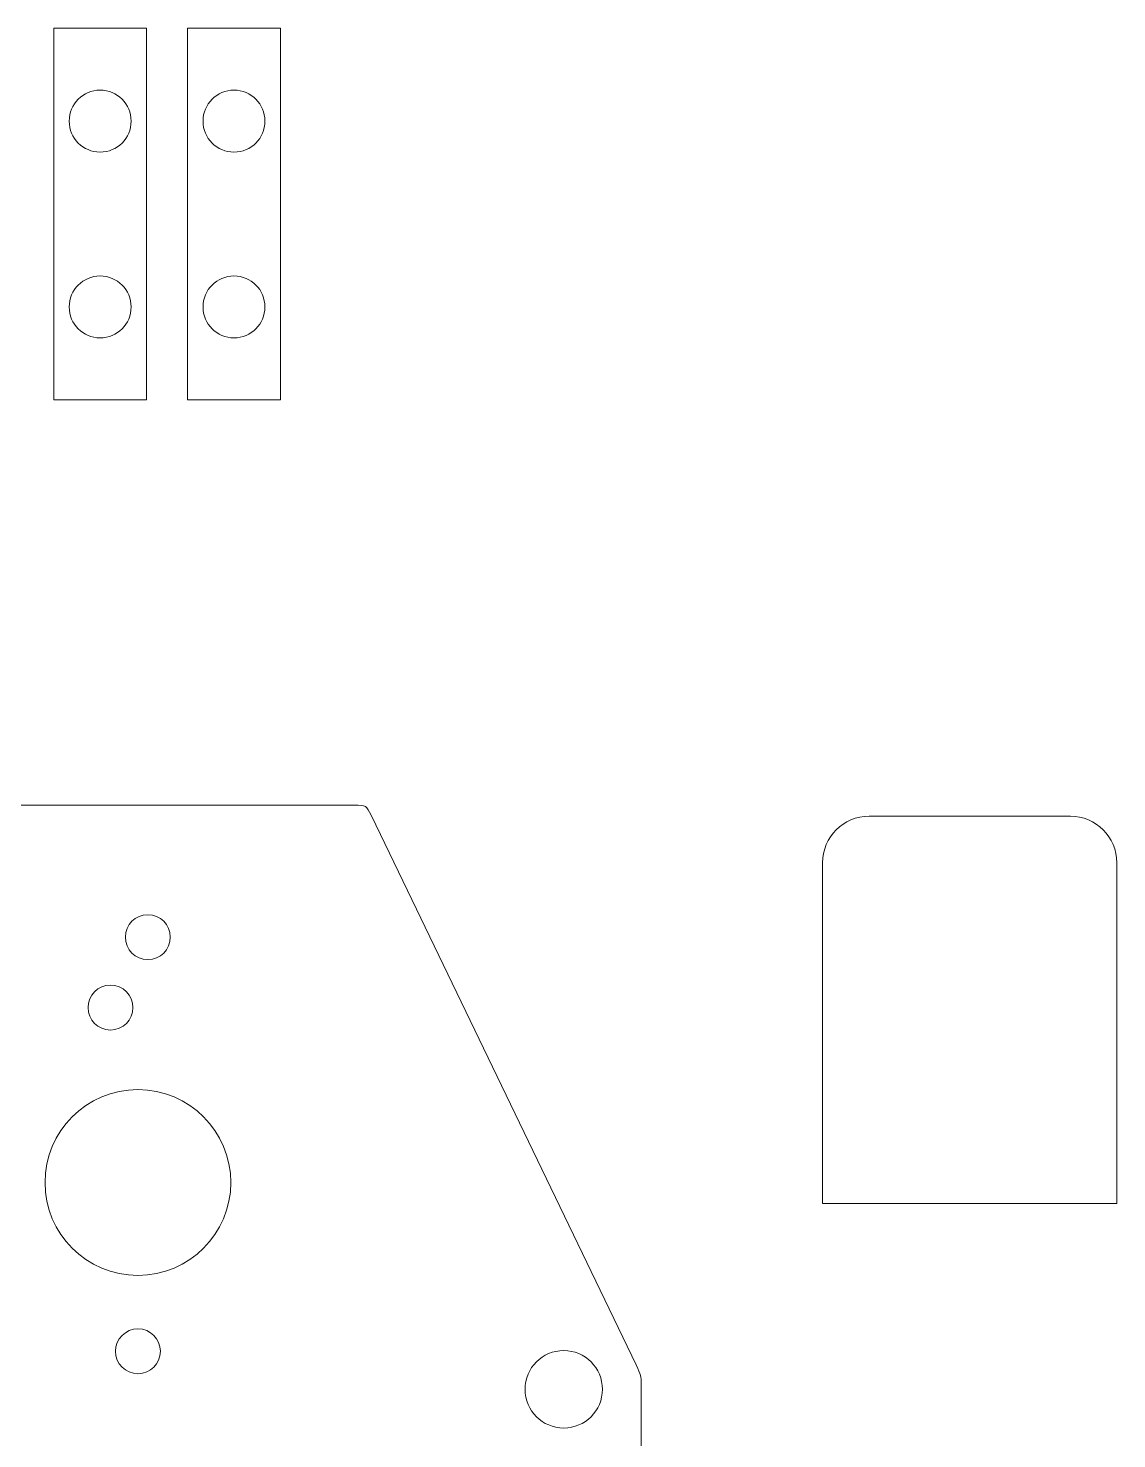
# Model space of a CAD drawing. Header units: millimetres. Extents: x -767 to 123, y -199 to 166.
# Drawn here: x 20.7 to 91, y 63.9 to 155 of the extents above; entities that cross this region are included whole.
import ezdxf

# ---------------------------------------------------------------- set-up
doc = ezdxf.new("R2010")
doc.units = ezdxf.units.MM
doc.header["$MEASUREMENT"] = 0
doc.layers.add('Cut', color=7, linetype='Continuous')
doc.layers.add('Indicators', color=7, linetype='Continuous')

msp = doc.modelspace()

# ---------------------------------------------------------------- linework, layer by layer
at = {"layer": 'Cut', "color": 250, "lineweight": 9}
for points, knots in [([(-39.2244, -104.2718), (-39.2244, -104.2718), (58.2758, -104.2718), (58.2758, -104.2718), (58.2758, -104.2718), (59.3758, -104.2718), (60.2758, -103.3717), (60.2758, -102.2717), (60.2758, -102.2717), (60.2758, -102.2717), (60.2758, 67.4946), (60.2758, 67.4946), (60.2758, 67.4946), (60.2758, 67.9419), (60.2716, 68.0089), (59.9468, 68.683), (59.9468, 68.683), (59.9468, 68.683), (42.8523, 104.1523), (42.8523, 104.1523), (42.8523, 104.1523), (42.5267, 104.8281), (42.5264, 104.8266), (41.7559, 104.8266), (41.7559, 104.8266), (41.7559, 104.8266), (-39.2244, 104.8282), (-39.2244, 104.8282), (-39.2244, 104.8282), (-40.3241, 104.8282), (-41.2244, 103.9279), (-41.2244, 102.8282), (-41.2244, 102.8282), (-41.2244, 102.8282), (-41.2244, -102.2717), (-41.2244, -102.2717), (-41.2244, -102.2717), (-41.2244, -103.3717), (-40.3244, -104.2718), (-39.2244, -104.2718)], [0, 0, 0, 0, 0.0909091, 0.0909091, 0.0909091, 0.0909091, 0.1818182, 0.1818182, 0.1818182, 0.1818182, 0.2727273, 0.2727273, 0.2727273, 0.2727273, 0.3636364, 0.3636364, 0.3636364, 0.3636364, 0.4545455, 0.4545455, 0.4545455, 0.4545455, 0.5454545, 0.5454545, 0.5454545, 0.5454545, 0.6363636, 0.6363636, 0.6363636, 0.6363636, 0.7272727, 0.7272727, 0.7272727, 0.7272727, 0.8181818, 0.8181818, 0.8181818, 0.8181818, 1, 1, 1, 1]), ([(71.9923, 79.1222), (71.9923, 79.1222), (90.9923, 79.1222), (90.9923, 79.1222), (90.9923, 79.1222), (90.9923, 79.1222), (90.9923, 101.1222), (90.9923, 101.1222), (90.9923, 101.1222), (90.9923, 102.7721), (89.6423, 104.1221), (87.9923, 104.1221), (87.9923, 104.1221), (87.9923, 104.1221), (74.9923, 104.1221), (74.9923, 104.1221), (74.9923, 104.1221), (73.3423, 104.1221), (71.9923, 102.7721), (71.9923, 101.1222), (71.9923, 101.1222), (71.9923, 101.1222), (71.9923, 79.1222), (71.9923, 79.1222)], [0, 0, 0, 0, 0.1428571, 0.1428571, 0.1428571, 0.1428571, 0.2857143, 0.2857143, 0.2857143, 0.2857143, 0.4285714, 0.4285714, 0.4285714, 0.4285714, 0.5714286, 0.5714286, 0.5714286, 0.5714286, 0.7142857, 0.7142857, 0.7142857, 0.7142857, 1, 1, 1, 1]), ([(28.4183, 97.7633), (27.6177, 97.7633), (26.9685, 97.114), (26.9685, 96.3133), (26.9685, 96.3133), (26.9683, 95.5128), (27.6178, 94.8633), (28.4185, 94.8633), (28.4185, 94.8633), (29.2189, 94.8634), (29.8684, 95.5127), (29.8684, 96.3133), (29.8684, 96.3133), (29.8683, 97.1144), (29.2191, 97.7632), (28.4183, 97.7633)], [0, 0, 0, 0, 0.2, 0.2, 0.2, 0.2, 0.4, 0.4, 0.4, 0.4, 0.6, 0.6, 0.6, 0.6, 1, 1, 1, 1]), ([(26.004, 93.2158), (25.2034, 93.2158), (24.5542, 92.5665), (24.5542, 91.7658), (24.5542, 91.7658), (24.554, 90.9653), (25.2035, 90.3158), (26.0042, 90.3158), (26.0042, 90.3158), (26.8046, 90.3159), (27.454, 90.9652), (27.454, 91.7658), (27.454, 91.7658), (27.454, 92.5669), (26.8048, 93.2157), (26.004, 93.2158)], [0, 0, 0, 0, 0.2, 0.2, 0.2, 0.2, 0.4, 0.4, 0.4, 0.4, 0.6, 0.6, 0.6, 0.6, 1, 1, 1, 1]), ([(27.7778, 86.4663), (24.4647, 86.4663), (21.7779, 83.7789), (21.7779, 80.4659), (21.7779, 80.4659), (21.7778, 77.1531), (24.4647, 74.466), (27.7779, 74.466), (27.7779, 74.466), (31.0909, 74.4661), (33.7779, 77.1525), (33.7779, 80.4659), (33.7779, 80.4659), (33.7776, 83.7799), (31.0911, 86.4659), (27.7778, 86.4663)], [0, 0, 0, 0, 0.2, 0.2, 0.2, 0.2, 0.4, 0.4, 0.4, 0.4, 0.6, 0.6, 0.6, 0.6, 1, 1, 1, 1]), ([(27.778, 71.0185), (26.9774, 71.0185), (26.3282, 70.3692), (26.3282, 69.5685), (26.3282, 69.5685), (26.328, 68.768), (26.9775, 68.1185), (27.7782, 68.1185), (27.7782, 68.1185), (28.5786, 68.1186), (29.2281, 68.7679), (29.2281, 69.5685), (29.2281, 69.5685), (29.228, 70.3696), (28.5788, 71.0184), (27.778, 71.0185)], [0, 0, 0, 0, 0.2, 0.2, 0.2, 0.2, 0.4, 0.4, 0.4, 0.4, 0.6, 0.6, 0.6, 0.6, 1, 1, 1, 1]), ([(55.2761, 69.6136), (53.8957, 69.6136), (52.7763, 68.4941), (52.7763, 67.1136), (52.7763, 67.1136), (52.7759, 65.7333), (53.8958, 64.6136), (55.2763, 64.6136), (55.2763, 64.6136), (56.6565, 64.6137), (57.7762, 65.7332), (57.7762, 67.1136), (57.7762, 67.1136), (57.7759, 68.4948), (56.6567, 69.6135), (55.2761, 69.6136)], [0, 0, 0, 0, 0.2, 0.2, 0.2, 0.2, 0.4, 0.4, 0.4, 0.4, 0.6, 0.6, 0.6, 0.6, 1, 1, 1, 1])]:
    msp.add_open_spline(points, degree=3, knots=knots, dxfattribs=at)
at = {"layer": 'Indicators', "color": 250, "lineweight": 9}
for centre in [(25.3382, 149.0099), (33.9813, 149.0099), (25.3382, 137.0099), (33.9813, 137.0099)]:
    msp.add_ellipse(centre, major_axis=(0, 2), ratio=1, dxfattribs=at)
for points in [[(28.3383, 131.01), (28.3383, 131.01), (28.3383, 155.01), (28.3383, 155.01), (28.3383, 155.01), (28.3383, 155.01), (22.3383, 155.01), (22.3383, 155.01), (22.3383, 155.01), (22.3383, 155.01), (22.3383, 131.01), (22.3383, 131.01), (22.3383, 131.01), (22.3383, 131.01), (28.3383, 131.01), (28.3383, 131.01), (28.3383, 131.01), (28.3383, 131.01), (28.3383, 131.01), (28.3383, 131.01)], [(36.9814, 131.01), (36.9814, 131.01), (36.9814, 155.01), (36.9814, 155.01), (36.9814, 155.01), (36.9814, 155.01), (30.9814, 155.01), (30.9814, 155.01), (30.9814, 155.01), (30.9814, 155.01), (30.9814, 131.01), (30.9814, 131.01), (30.9814, 131.01), (30.9814, 131.01), (36.9814, 131.01), (36.9814, 131.01), (36.9814, 131.01), (36.9814, 131.01), (36.9814, 131.01), (36.9814, 131.01)]]:
    msp.add_open_spline(points, degree=3, knots=[0, 0, 0, 0, 0.1666667, 0.1666667, 0.1666667, 0.1666667, 0.3333333, 0.3333333, 0.3333333, 0.3333333, 0.5, 0.5, 0.5, 0.5, 0.6666667, 0.6666667, 0.6666667, 0.6666667, 1, 1, 1, 1], dxfattribs=at)

doc.saveas('drawing.dxf')
